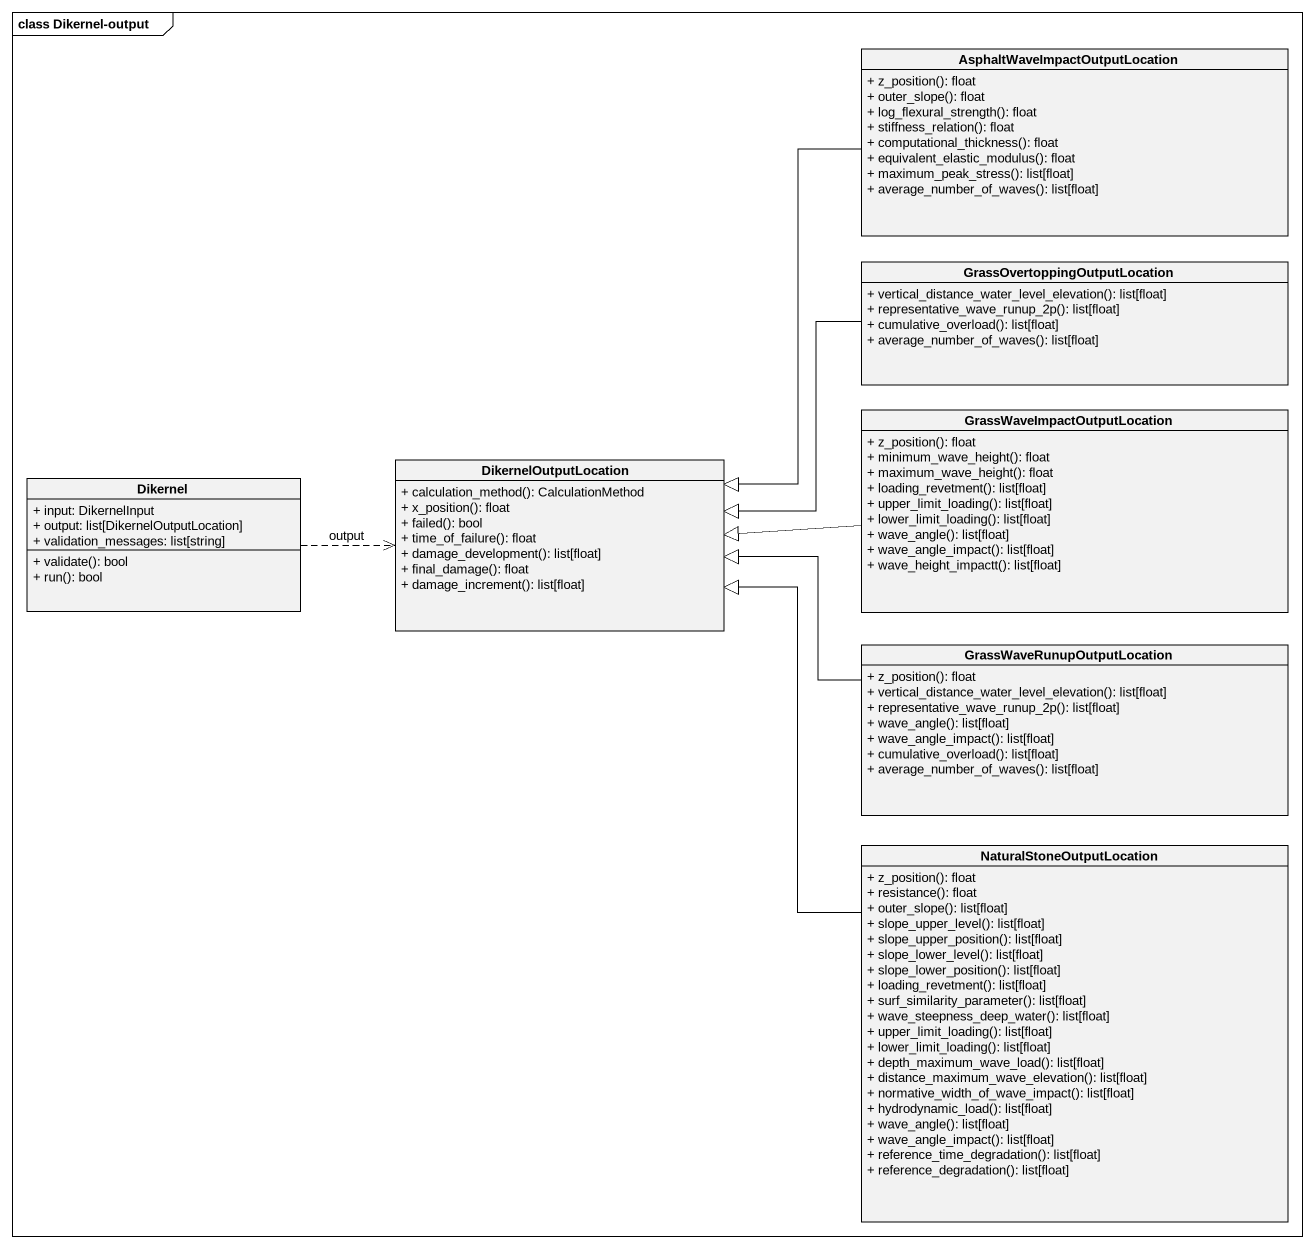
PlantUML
@startuml
mainframe class Dikernel-output
hide circle
hide empty members
skinparam classAttributeIconSize 0
class "AsphaltWaveImpactOutputLocation" as AsphaltWaveImpactOutputLocat {
  + z_position(): float
  + outer_slope(): float
  + log_flexural_strength(): float
  + stiffness_relation(): float
  + computational_thickness(): float
  + equivalent_elastic_modulus(): float
  + maximum_peak_stress(): list[float]
  + average_number_of_waves(): list[float]
}
class "GrassOvertoppingOutputLocation" as GrassOvertoppingOutputLocati {
  + vertical_distance_water_level_elevation(): list[float]
  + representative_wave_runup_2p(): list[float]
  + cumulative_overload(): list[float]
  + average_number_of_waves(): list[float]
}
class "GrassWaveImpactOutputLocation" as GrassWaveImpactOutputLocatio {
  + z_position(): float
  + minimum_wave_height(): float
  + maximum_wave_height(): float
  + loading_revetment(): list[float]
  + upper_limit_loading(): list[float]
  + lower_limit_loading(): list[float]
  + wave_angle(): list[float]
  + wave_angle_impact(): list[float]
  + wave_height_impactt(): list[float]
}
class Dikernel {
  + input: DikernelInput
  + output: list[DikernelOutputLocation]
  + validation_messages: list[string]
  + validate(): bool
  + run(): bool
}
class DikernelOutputLocation {
  + calculation_method(): CalculationMethod
  + x_position(): float
  + failed(): bool
  + time_of_failure(): float
  + damage_development(): list[float]
  + final_damage(): float
  + damage_increment(): list[float]
}
class GrassWaveRunupOutputLocation {
  + z_position(): float
  + vertical_distance_water_level_elevation(): list[float]
  + representative_wave_runup_2p(): list[float]
  + wave_angle(): list[float]
  + wave_angle_impact(): list[float]
  + cumulative_overload(): list[float]
  + average_number_of_waves(): list[float]
}
class NaturalStoneOutputLocation {
  + z_position(): float
  + resistance(): float
  + outer_slope(): list[float]
  + slope_upper_level(): list[float]
  + slope_upper_position(): list[float]
  + slope_lower_level(): list[float]
  + slope_lower_position(): list[float]
  + loading_revetment(): list[float]
  + surf_similarity_parameter(): list[float]
  + wave_steepness_deep_water(): list[float]
  + upper_limit_loading(): list[float]
  + lower_limit_loading(): list[float]
  + depth_maximum_wave_load(): list[float]
  + distance_maximum_wave_elevation(): list[float]
  + normative_width_of_wave_impact(): list[float]
  + hydrodynamic_load(): list[float]
  + wave_angle(): list[float]
  + wave_angle_impact(): list[float]
  + reference_time_degradation(): list[float]
  + reference_degradation(): list[float]
}
AsphaltWaveImpactOutputLocat --|> DikernelOutputLocation
GrassOvertoppingOutputLocati -left-|> DikernelOutputLocation
GrassWaveImpactOutputLocatio -left-|> DikernelOutputLocation
Dikernel .right.> DikernelOutputLocation : output
GrassWaveRunupOutputLocation -left-|> DikernelOutputLocation
NaturalStoneOutputLocation -up-|> DikernelOutputLocation
@enduml
